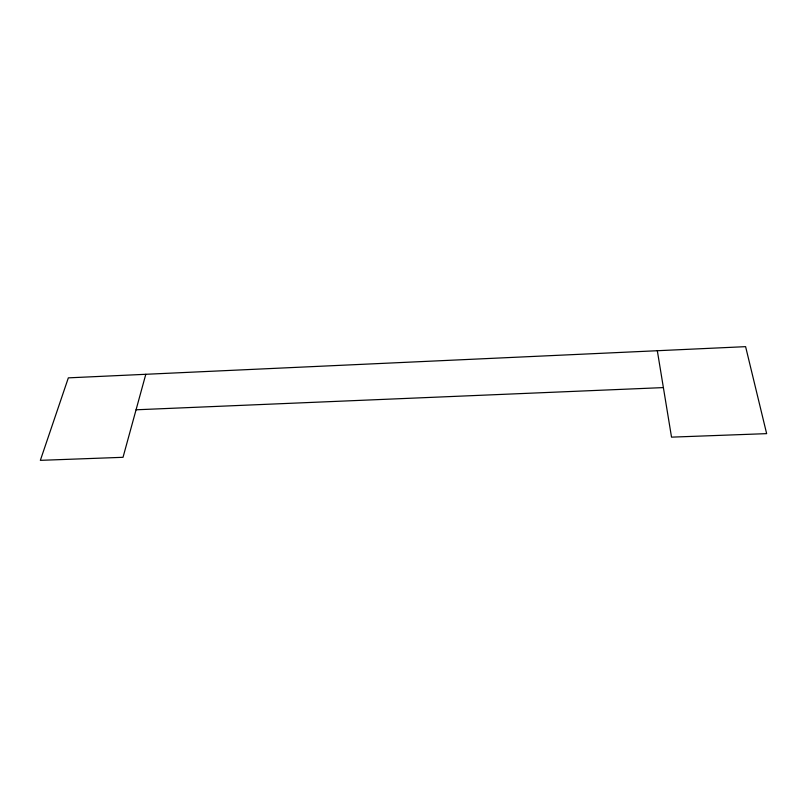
<?xml version="1.0" encoding="UTF-8"?>
<svg xmlns="http://www.w3.org/2000/svg" width="807" height="807" viewBox="0 0 807 807"><rect width="100%" height="100%" fill="white"/><g stroke="black" fill="none" stroke-linecap="round" stroke-linejoin="round"><path stroke-width="1.21" d="M145.805 374.287L123.027 457.307L40.35 460.343L68.343 377.858L745.607 346.657L766.65 433.641L671.525 437.142L657.322 350.722M136.06 409.795L663.384 387.592"/></g></svg>
